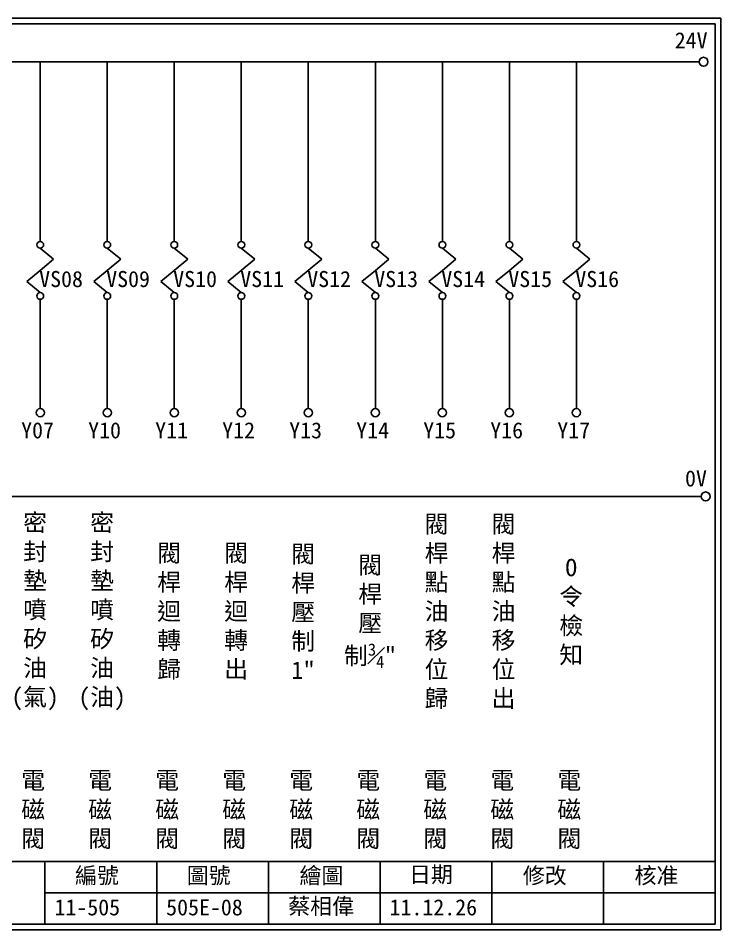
# Model space of a CAD drawing. Extents: x 926 to 1213, y 3 to 207.
# Drawn here: x 1055.5 to 1212.7, y 3 to 207 of the extents above; entities that cross this region are included whole.
import ezdxf

# ---------------------------------------------------------------- set-up
doc = ezdxf.new("R2010")
doc.units = 0
doc.layers.get('0').update_dxf_attribs({"linetype": 'CONTINUOUS'})
doc.layers.add('圖框層', color=7, linetype='CONTINUOUS')
doc.layers.add('標尺寸層', color=3, linetype='CONTINUOUS')
doc.styles.add('CNS', font='romanc.shx', dxfattribs={"bigfont": 'chineset.shx'})
doc.styles.add('STSL', font='KAIU.TTF')

msp = doc.modelspace()

# ---------------------------------------------------------------- linework, layer by layer
for centre in [(1208.88, 197.22), (1209.36, 99.96)]:
    msp.add_circle(centre, 1)
at = {"layer": '圖框層', "color": 7}
for p, q in [((1212.74, 206.97), (925.74, 206.97)), ((1212.74, 3), (1212.74, 206.97)), ((1211.49, 205.72), (926.99, 205.72)), ((1211.49, 4.25), (1211.49, 205.72)), ((926.99, 18.25), (1211.49, 18.25)), ((1061.49, 4.25), (1061.49, 18.25)), ((1086.49, 4.25), (1086.49, 18.25)), ((1111.49, 4.25), (1111.49, 18.25)), ((1136.49, 4.25), (1136.49, 18.25)), ((1161.49, 4.25), (1161.49, 18.25)), ((1186.49, 4.25), (1186.49, 18.25)), ((1061.49, 11.25), (1211.49, 11.25)), ((926.99, 4.25), (1211.49, 4.25)), ((925.74, 3), (1212.74, 3))]:
    msp.add_line(p, q, dxfattribs=at)
at = {"layer": '標尺寸層', "color": 7}
for p, q in [((930.28, 197.22), (1207.88, 197.22)), ((1060.43, 197.22), (1060.43, 157.03)), ((1075.43, 197.22), (1075.43, 157.03)), ((1090.43, 197.22), (1090.43, 157.03)), ((1105.43, 197.22), (1105.43, 157.03)), ((1120.43, 197.22), (1120.43, 157.03)), ((1135.43, 197.22), (1135.43, 157.03)), ((1150.43, 197.22), (1150.43, 157.03)), ((1165.43, 197.22), (1165.43, 157.03)), ((1180.43, 197.22), (1180.43, 157.03)), ((1060.43, 155.53), (1063.43, 153.04)), ((1075.43, 155.53), (1078.43, 153.04)), ((1090.43, 155.53), (1093.43, 153.04)), ((1105.43, 155.53), (1108.43, 153.04)), ((1120.43, 155.53), (1123.43, 153.04)), ((1135.43, 155.53), (1138.43, 153.04)), ((1150.43, 155.53), (1153.43, 153.04)), ((1165.43, 155.53), (1168.43, 153.04)), ((1180.43, 155.53), (1183.43, 153.04)), ((1060.43, 150.55), (1063.43, 153.04)), ((1075.43, 150.55), (1078.43, 153.04)), ((1090.43, 150.55), (1093.43, 153.04)), ((1105.43, 150.55), (1108.43, 153.04)), ((1120.43, 150.55), (1123.43, 153.04)), ((1135.43, 150.55), (1138.43, 153.04)), ((1150.43, 150.55), (1153.43, 153.04)), ((1165.43, 150.55), (1168.43, 153.04)), ((1180.43, 150.55), (1183.43, 153.04)), ((1060.43, 150.55), (1057.42, 148.06)), ((1075.43, 150.55), (1072.42, 148.06)), ((1090.43, 150.55), (1087.42, 148.06)), ((1105.43, 150.55), (1102.42, 148.06)), ((1120.43, 150.55), (1117.42, 148.06)), ((1135.43, 150.55), (1132.42, 148.06)), ((1150.43, 150.55), (1147.42, 148.06)), ((1165.43, 150.55), (1162.42, 148.06)), ((1180.43, 150.55), (1177.42, 148.06)), ((1060.43, 145.57), (1057.42, 148.06)), ((1075.43, 145.57), (1072.42, 148.06)), ((1090.43, 145.57), (1087.42, 148.06)), ((1105.43, 145.57), (1102.42, 148.06)), ((1120.43, 145.57), (1117.42, 148.06)), ((1135.43, 145.57), (1132.42, 148.06)), ((1150.43, 145.57), (1147.42, 148.06)), ((1165.43, 145.57), (1162.42, 148.06)), ((1180.43, 145.57), (1177.42, 148.06)), ((1060.43, 144.07), (1060.43, 119.62)), ((1075.43, 144.07), (1075.43, 119.62)), ((1090.43, 144.07), (1090.43, 119.62)), ((1105.43, 144.07), (1105.43, 119.62)), ((1120.43, 144.07), (1120.43, 119.62)), ((1135.43, 144.07), (1135.43, 119.62)), ((1150.43, 144.07), (1150.43, 119.62)), ((1165.43, 144.07), (1165.43, 119.62)), ((1180.43, 144.07), (1180.43, 119.62)), ((930.49, 99.96), (1208.36, 99.96))]:
    msp.add_line(p, q, dxfattribs=at)
for centre, radius in [((1060.43, 156.28), 0.751), ((1075.43, 156.28), 0.751), ((1090.43, 156.28), 0.751), ((1105.43, 156.28), 0.751), ((1120.43, 156.28), 0.751), ((1135.43, 156.28), 0.751), ((1150.43, 156.28), 0.751), ((1165.43, 156.28), 0.751), ((1180.43, 156.28), 0.751), ((1060.43, 144.82), 0.751), ((1075.43, 144.82), 0.751), ((1090.43, 144.82), 0.751), ((1105.43, 144.82), 0.751), ((1120.43, 144.82), 0.751), ((1135.43, 144.82), 0.751), ((1150.43, 144.82), 0.751), ((1165.43, 144.82), 0.751), ((1180.43, 144.82), 0.751), ((1060.43, 118.7), 0.92), ((1075.43, 118.7), 0.92), ((1090.43, 118.7), 0.92), ((1105.43, 118.7), 0.92), ((1120.43, 118.7), 0.92), ((1135.43, 118.7), 0.92), ((1150.43, 118.7), 0.92), ((1165.43, 118.7), 0.92), ((1180.43, 118.7), 0.92)]:
    msp.add_circle(centre, radius, dxfattribs=at)

# ---------------------------------------------------------------- texts
at = {"layer": '圖框層', "color": 4, "style": 'STSL'}
for s, p in [('24V', (1202.44, 200.22)), ('VS08', (1060.19, 146.81)), ('VS09', (1075.19, 146.81)), ('VS10', (1090.19, 146.81)), ('VS11', (1105.19, 146.81)), ('VS12', (1120.19, 146.81)), ('VS13', (1135.19, 146.81)), ('VS14', (1150.19, 146.81)), ('VS15', (1165.19, 146.81)), ('VS16', (1180.19, 146.81)), ('Y07', (1056.15, 112.96)), ('Y10', (1071.15, 112.96)), ('Y11', (1086.15, 112.96)), ('Y12', (1101.15, 112.96)), ('Y13', (1116.15, 112.96)), ('Y14', (1131.15, 112.96)), ('Y15', (1146.15, 112.96)), ('Y16', (1161.15, 112.96)), ('Y17', (1176.15, 112.96)), ('0V', (1204.74, 102.2)), ('編號', (1068.21, 13.34)), ('圖號', (1093.21, 13.34)), ('繪圖', (1118.44, 13.34)), ('日期', (1142.96, 13.59)), ('修改', (1168.44, 13.34)), ('核准', (1193.44, 13.34)), ('蔡相偉', (1115.93, 6.47)), ('11-505', (1063.61, 6.22)), ('505E-08', (1088.61, 6.22)), ('11.12.26', (1138.61, 6.22))]:
    msp.add_text(s, height=3.6, dxfattribs=at).set_placement(p)
at = {"layer": '標尺寸層', "color": 7, "char_height": 3.9, "width": 2.8481, "attachment_point": 5, "style": 'CNS'}
for s, insert in [('{\\fDFKai-SB|b0|i0|c136|p65;密封墊噴矽油(氣)}', (1059.27, 74.09)), ('{\\fDFKai-SB|b0|i0|c136|p65;密封墊噴矽油(油)}', (1074.27, 74.09)), ('{\\fDFKai-SB|b0|i0|c136|p65;閥桿點油移位歸}', (1149.12, 74.08)), ('{\\fDFKai-SB|b0|i0|c136|p65;閥桿點油移位出}', (1164.12, 74.08)), ('{\\fDFKai-SB|b0|i0|c136|p65;閥桿迴轉歸}', (1089.27, 74.09)), ('{\\fDFKai-SB|b0|i0|c136|p65;閥桿迴轉出}', (1104.27, 74.09)), ('{\\fDFKai-SB|b0|i0|c136|p65;閥桿壓制1"}', (1119.27, 74.09)), ('\\A1;{\\fDFKai-SB|b0|i0|c136|p65;閥桿壓制\\H0.7x;\\S3#4;\\H1.429x;"}', (1134.27, 74.09)), ('{\\fDFKai-SB|b0|i0|c136|p65;O令檢知}', (1179.27, 74.09)), ('{\\fDFKai-SB|b0|i0|c136|p65;電磁閥}', (1058.84, 29.71)), ('{\\fDFKai-SB|b0|i0|c136|p65;電磁閥}', (1073.84, 29.71)), ('{\\fDFKai-SB|b0|i0|c136|p65;電磁閥}', (1088.84, 29.71)), ('{\\fDFKai-SB|b0|i0|c136|p65;電磁閥}', (1103.84, 29.71)), ('{\\fDFKai-SB|b0|i0|c136|p65;電磁閥}', (1118.84, 29.71)), ('{\\fDFKai-SB|b0|i0|c136|p65;電磁閥}', (1133.84, 29.71)), ('{\\fDFKai-SB|b0|i0|c136|p65;電磁閥}', (1148.84, 29.71)), ('{\\fDFKai-SB|b0|i0|c136|p65;電磁閥}', (1163.84, 29.71)), ('{\\fDFKai-SB|b0|i0|c136|p65;電磁閥}', (1178.84, 29.71))]:
    msp.add_mtext(s, dxfattribs=dict(at, insert=insert))

doc.saveas('drawing.dxf')
